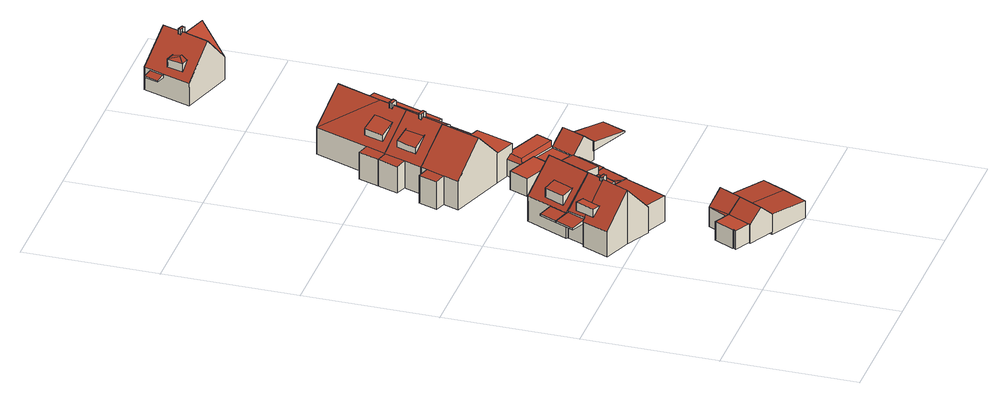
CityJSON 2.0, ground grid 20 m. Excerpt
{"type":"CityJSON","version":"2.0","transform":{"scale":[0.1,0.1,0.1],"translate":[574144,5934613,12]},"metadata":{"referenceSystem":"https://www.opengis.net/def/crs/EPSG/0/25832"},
"CityObjects":{
"building1":{"type":"Building","attributes":{"Grundfläche 2D":"27.189820","Grundhöhe NN":"13.002"},"children":["building1-1"],"geometry":[{"type":"Solid","lod":"3","boundaries":[[[[0,1,2,3,4,5,6,7]],[[8,9,10,11]],[[12,10,9,4,3,2]],[[4,9,8,13,14]],[[2,15,16,12]],[[11,10,12,16,17]],[[8,11,17,13]],[[2,1,18,15]],[[19,5,4,14]],[[6,5,19,20]],[[7,6,20,21]],[[1,0,7,21,22,18]],[[15,18,22,21,20,19,14,13,17,16]]]],"semantics":{"surfaces":[{"type":"RoofSurface"},{"type":"WallSurface"},{"type":"GroundSurface"}],"values":[[0,0,0,1,1,1,1,1,1,1,1,1,2]]}}]},
"building1-1":{"type":"BuildingInstallation","parents":["building1"],"geometry":[{"type":"MultiSurface","lod":"3","boundaries":[[[2,3,0,1]]],"semantics":{"surfaces":[{"type":"RoofSurface"}],"values":[0]}}]},
"building2":{"type":"Building","attributes":{"Grundfläche 2D":"88.665572","Grundhöhe NN":"13.430"},"children":["building2-1","building2-2","building2-3","building2-4","building2-5","building2-6"],"geometry":[{"type":"Solid","lod":"3","boundaries":[[[[23,24,25,26,27]],[[28,24,23,29,30]],[[31,32,33,34,35,36,30,29,23,27,37]],[[33,32,38]],[[39,38,32,31,40,41,42]],[[43,24,28,44,45,46,47,48]],[[47,49,25,24,43,48]],[[25,49,50,26]],[[27,26,50,51]],[[37,27,51,52]],[[37,52,53,31]],[[28,30,36,35,34,33,54,46,45,44]],[[54,33,38,39,42,55,56]],[[40,31,53,57]],[[42,41,40,57,55]],[[49,47,46,54,56,55,57,53,52,51,50]]]],"semantics":{"surfaces":[{"type":"RoofSurface"},{"type":"WallSurface"},{"type":"GroundSurface"}],"values":[[0,0,0,0,0,1,1,1,1,1,1,1,1,1,1,2]]}}]},
"building2-1":{"type":"BuildingInstallation","parents":["building2"],"geometry":[{"type":"MultiSurface","lod":"3","boundaries":[[[58,59,35,60]],[[59,34,35]],[[60,61,58]],[[59,58,61,34]]],"semantics":{"surfaces":[{"type":"RoofSurface"},{"type":"WallSurface"}],"values":[0,1,1,1]}}]},
"building2-2":{"type":"BuildingInstallation","parents":["building2"],"geometry":[{"type":"MultiSurface","lod":"3","boundaries":[[[62,63,64,65,66,67,68]],[[29,69,66,65,64,70]],[[67,66,69,71]],[[68,67,71,23]],[[23,72,62,68]],[[72,73,70,64,63,62]]],"semantics":{"surfaces":[{"type":"RoofSurface"},{"type":"WallSurface"}],"values":[0,1,1,1,1,1]}}]},
"building2-3":{"type":"BuildingInstallation","parents":["building2"],"geometry":[{"type":"MultiSurface","lod":"3","boundaries":[[[74,75,76,77]],[[78,75,74,79]],[[78,76,75]],[[74,77,79]]],"semantics":{"surfaces":[{"type":"RoofSurface"},{"type":"WallSurface"}],"values":[0,1,1,1]}}]},
"building2-4":{"type":"BuildingInstallation","parents":["building2"],"geometry":[{"type":"MultiSurface","lod":"3","boundaries":[[[80,43,44,81]],[[81,44,45,82]],[[80,81,82,83]],[[80,83,48,43]],[[44,43,48,45]],[[82,45,48,83]]],"semantics":{"surfaces":[{"type":"RoofSurface"},{"type":"WallSurface"},{"type":"OuterCeilingSurface"}],"values":[0,1,1,1,1,2]}}]},
"building2-5":{"type":"BuildingInstallation","parents":["building2"],"geometry":[{"type":"MultiSurface","lod":"3","boundaries":[[[84,85,86,87]],[[88,89,87,86]],[[89,90,84,87]],[[90,91,85,84]],[[91,88,86,85]],[[91,90,89,88]]],"semantics":{"surfaces":[{"type":"RoofSurface"},{"type":"WallSurface"},{"type":"OuterCeilingSurface"}],"values":[0,1,1,1,1,2]}}]},
"building2-6":{"type":"BuildingInstallation","parents":["building2"],"geometry":[{"type":"MultiSurface","lod":"3","boundaries":[[[92,93,94,95,96]],[[97,98,94,93]],[[98,99,95,94]],[[99,100,96,95]],[[96,100,101,97,93,92]],[[99,98,97,101,100]]],"semantics":{"surfaces":[{"type":"RoofSurface"},{"type":"WallSurface"},{"type":"OuterCeilingSurface"}],"values":[0,1,1,1,1,2]}}]},
"building3":{"type":"Building","attributes":{"Grundfläche 2D":"94.941493","Grundhöhe NN":"13.365"},"children":["building3-1","building3-2","building3-3"],"geometry":[{"type":"Solid","lod":"3","boundaries":[[[[102,103,104,105,106,107,108]],[[109,110,111,38,112,104,103,113,114,115,116,117,30]],[[30,117,118,119,120]],[[121,122,42,123,124,125]],[[42,126,123]],[[127,121,128]],[[127,122,121]],[[38,122,127]],[[129,130,131,132,133,134,124,135,136,137]],[[133,107,106,121,125,134]],[[132,114,113,103,102,108,107,133]],[[121,106,105,104,112]],[[121,112,128]],[[38,111,110,109,30,120,138,139,54,56]],[[128,112,127]],[[112,38,127]],[[131,114,132]],[[115,114,131,130]],[[140,118,117,116,115,130,129,141]],[[119,118,140,142,139,138,120]],[[134,125,124]],[[143,126,42,122,38,56,55]],[[123,126,143,144]],[[123,135,124]],[[135,123,144,145,136]],[[137,136,145,146]],[[129,137,146,141]],[[141,146,145,144,143,55,56,54,139,142,140]]]],"semantics":{"surfaces":[{"type":"RoofSurface"},{"type":"WallSurface"},{"type":"GroundSurface"}],"values":[[0,0,0,0,0,0,0,0,0,1,1,1,1,1,1,1,1,1,1,1,1,1,1,1,1,1,1,2]]}}]},
"building3-1":{"type":"BuildingInstallation","parents":["building3"],"geometry":[{"type":"MultiSurface","lod":"3","boundaries":[[[109,59,147,148]],[[59,109,110]],[[147,59,110,149]],[[149,148,147]]],"semantics":{"surfaces":[{"type":"RoofSurface"},{"type":"WallSurface"}],"values":[0,1,1,1]}}]},
"building3-2":{"type":"BuildingInstallation","parents":["building3"],"geometry":[{"type":"MultiSurface","lod":"3","boundaries":[[[150,151,152,153]],[[152,151,154]],[[155,150,153]],[[151,150,155,154]]],"semantics":{"surfaces":[{"type":"RoofSurface"},{"type":"WallSurface"}],"values":[0,1,1,1]}}]},
"building3-3":{"type":"BuildingInstallation","parents":["building3"],"geometry":[{"type":"MultiSurface","lod":"3","boundaries":[[[156,81,120,119]],[[119,120,138,157]],[[119,157,158,156]],[[81,156,158,82]],[[120,81,82,138]],[[157,138,82,158]]],"semantics":{"surfaces":[{"type":"RoofSurface"},{"type":"WallSurface"},{"type":"OuterCeilingSurface"}],"values":[0,1,1,1,1,2]}}]},
"building4":{"type":"Building","attributes":{"Grundfläche 2D":"66.461641","Grundhöhe NN":"12.614"},"geometry":[{"type":"Solid","lod":"3","boundaries":[[[[4,159,160]],[[4,9,161,159]],[[9,8,162,161]],[[8,11,163,164,165]],[[166,162,8,165,164]],[[167,8,9,4,160,168,169]],[[159,161,162,170,171]],[[160,159,171,168]],[[163,11,172,173]],[[164,163,173,174]],[[11,8,167,172]],[[166,164,174,175]],[[162,166,175,170]],[[168,171,170,175,174,173,172,167,169]]]],"semantics":{"surfaces":[{"type":"RoofSurface"},{"type":"WallSurface"},{"type":"GroundSurface"}],"values":[[0,0,0,0,0,1,1,1,1,1,1,1,1,2]]}}]},
"building5":{"type":"Building","attributes":{"Grundfläche 2D":"81.800325","Grundhöhe NN":"12.758"},"geometry":[{"type":"Solid","lod":"3","boundaries":[[[[176,177,178,179]],[[180,181,182,183,184,185,186]],[[183,182,187,188]],[[189,190,186,185,191,192]],[[176,179,193,194]],[[177,176,194,195]],[[178,177,195,196]],[[184,183,197,198]],[[191,185,184,198,193]],[[192,191,193,179,178]],[[178,196,192]],[[189,192,196,199]],[[190,189,199,200]],[[201,202,181,180,186,190,200,203]],[[182,181,202,204]],[[187,182,204,205]],[[188,187,205,206]],[[183,188,206,197]],[[194,193,198,197,206,205,204,202,201,203,200,199,196,195]]]],"semantics":{"surfaces":[{"type":"RoofSurface"},{"type":"WallSurface"},{"type":"GroundSurface"}],"values":[[0,0,0,0,1,1,1,1,1,1,1,1,1,1,1,1,1,1,2]]}}]},
"building6":{"type":"Building","attributes":{"Grundfläche 2D":"40.900184","Grundhöhe NN":"12.999"},"geometry":[{"type":"Solid","lod":"3","boundaries":[[[[207,208,209,210,211,212,213]],[[214,215,216]],[[217,218,208,207,219,215,214]],[[209,208,218,220]],[[214,216,221]],[[222,223,224,225,226]],[[213,212,227,228]],[[207,213,228,229]],[[219,207,229,230]],[[215,219,230,231]],[[216,215,231,232]],[[221,216,232,233]],[[217,214,221,233,234]],[[220,218,217,234,235]],[[209,220,235,236]],[[212,211,210,237,227]],[[226,225,238,239]],[[222,226,239,240]],[[223,222,240,237]],[[237,210,223]],[[236,238,225,224,223,210,209]],[[234,233,232,231,230,229,228,227,237,240,239,238,236,235]]]],"semantics":{"surfaces":[{"type":"RoofSurface"},{"type":"WallSurface"},{"type":"GroundSurface"}],"values":[[0,0,0,0,0,0,1,1,1,1,1,1,1,1,1,1,1,1,1,1,1,2]]}}]},
"building7":{"type":"Building","attributes":{"Grundfläche 2D":"79.857362","Grundhöhe NN":"12.984"},"children":["building7-1","building7-2"],"geometry":[{"type":"Solid","lod":"3","boundaries":[[[[241,242,243,244,245,246,247,248,249,250,251,252]],[[253,254,255,256]],[[257,258,259,254,253,181,180,186,260,261]],[[241,252,262,261,260,186,263,190,264,265,266,267,268,269,246,245,244,243,242]],[[258,257,261,262,252,251]],[[270,271,272,273,274]],[[251,250,267]],[[247,246,269]],[[248,247,269,268,267,250,249]],[[181,253,275,276]],[[277,274,190,263,186,180,181,276,278]],[[279,280,266,265,264,190,274,273,281]],[[251,267,266,280,282,259,258]],[[254,259,282,283]],[[255,254,283,284]],[[256,255,284,285]],[[253,256,285,275]],[[272,271,286,287]],[[273,272,287,281]],[[274,277,288,270]],[[271,270,288,286]],[[277,278,276,275,285,284,283,282,280,279,281,287,286,288]]]],"semantics":{"surfaces":[{"type":"RoofSurface"},{"type":"WallSurface"},{"type":"GroundSurface"}],"values":[[0,0,0,0,0,0,1,1,1,1,1,1,1,1,1,1,1,1,1,1,1,2]]}}]},
"building7-1":{"type":"BuildingInstallation","parents":["building7"],"geometry":[{"type":"MultiSurface","lod":"3","boundaries":[[[289,290,291,292,293,294,295,296,297]],[[298,299,300,301,295,294,293,292]],[[296,295,301]],[[291,298,292]]],"semantics":{"surfaces":[{"type":"RoofSurface"},{"type":"WallSurface"}],"values":[0,1,1,1]}}]},
"building7-2":{"type":"BuildingInstallation","parents":["building7"],"geometry":[{"type":"MultiSurface","lod":"3","boundaries":[[[302,303,304,305,306,307,308]],[[309,310,311,304,303,302]],[[305,304,311,261]],[[306,305,261,312]],[[312,262,313,308,307,306]],[[309,302,308,313,257]]],"semantics":{"surfaces":[{"type":"RoofSurface"},{"type":"WallSurface"}],"values":[0,1,1,1,1,1]}}]},
"building8":{"type":"Building","attributes":{"Grundfläche 2D":"29.361377","Grundhöhe NN":"13.085"},"children":["building8-1"],"geometry":[{"type":"Solid","lod":"3","boundaries":[[[[314,315,316,317]],[[318,319,320,321,322]],[[323,324,212,325,320,319]],[[314,212,324,323,319,318,326,327,328,329]],[[212,314,317,325]],[[325,317,330,331,332,322,321,320]],[[331,327,326,318,322,332]],[[315,314,329,333]],[[316,315,333,334]],[[317,316,334,330]],[[334,333,329,328,327,331,330]]]],"semantics":{"surfaces":[{"type":"RoofSurface"},{"type":"WallSurface"},{"type":"GroundSurface"}],"values":[[0,0,0,1,1,1,1,1,1,1,2]]}}]},
"building8-1":{"type":"BuildingInstallation","parents":["building8"],"geometry":[{"type":"MultiSurface","lod":"3","boundaries":[[[335,336,337,318,322,338]],[[335,338,339,340]],[[336,335,340,341]],[[337,336,341,342]],[[318,337,342,326]],[[318,326,332,322]],[[322,332,339,338]],[[332,326,342,341,340,339]]],"semantics":{"surfaces":[{"type":"RoofSurface"},{"type":"WallSurface"},{"type":"OuterCeilingSurface"}],"values":[0,1,1,1,1,1,1,2]}}]},
"building9":{"type":"Building","attributes":{"Grundfläche 2D":"151.234892","Grundhöhe NN":"12.978"},"children":["building9-1","building9-2","building9-3"],"geometry":[{"type":"Solid","lod":"3","boundaries":[[[[251,250,343,344,345]],[[346,255,254,259,347]],[[348,349,350,347,259,258,351]],[[345,344,352,353,267,266,354,355,356,349,348,351,258,357,251]],[[266,265,354]],[[350,349,356]],[[358,359,360,361,362,363]],[[250,251,267]],[[352,343,250,267,353]],[[344,343,352]],[[254,255,284,283]],[[259,254,283,282]],[[251,357,258,259,282,280,266,267]],[[266,280,279,360,265]],[[364,355,354,265,360,359,365]],[[350,356,355,364,366]],[[347,350,366,367]],[[346,347,367,368]],[[255,346,368,284]],[[363,362,361,281,287,369]],[[358,363,369,370]],[[359,358,370,365]],[[361,360,279,281]],[[281,279,280,282,283,284,368,367,366,364,365,370,369,287]]]],"semantics":{"surfaces":[{"type":"RoofSurface"},{"type":"WallSurface"},{"type":"GroundSurface"}],"values":[[0,0,0,0,0,0,0,1,1,1,1,1,1,1,1,1,1,1,1,1,1,1,1,2]]}}]},
"building9-1":{"type":"BuildingInstallation","parents":["building9"],"geometry":[{"type":"MultiSurface","lod":"3","boundaries":[[[371,372,373,374]],[[371,374,375,376]],[[374,373,377,375]],[[372,371,376,378]],[[373,372,378,377]]],"semantics":{"surfaces":[{"type":"RoofSurface"},{"type":"WallSurface"}],"values":[0,1,1,1,1]}}]},
"building9-2":{"type":"BuildingInstallation","parents":["building9"],"geometry":[{"type":"MultiSurface","lod":"3","boundaries":[[[379,380,381,382,383,384]],[[385,383,382]],[[381,380,386]],[[385,382,381,386,387]]],"semantics":{"surfaces":[{"type":"RoofSurface"},{"type":"WallSurface"}],"values":[0,1,1,1]}}]},
"building9-3":{"type":"BuildingInstallation","parents":["building9"],"geometry":[{"type":"MultiSurface","lod":"3","boundaries":[[[388,389,390,391]],[[392,389,388,393,348]],[[390,389,392,394]],[[391,390,394,351,395]],[[395,393,388,391]]],"semantics":{"surfaces":[{"type":"RoofSurface"},{"type":"WallSurface"}],"values":[0,1,1,1,1]}}]},
"building10":{"type":"Building","attributes":{"Grundfläche 2D":"63.490973","Grundhöhe NN":"13.708"},"children":["building10-1","building10-2","building10-3"],"geometry":[{"type":"Solid","lod":"3","boundaries":[[[[396,397,398,399,400]],[[401,402,398,397]],[[403,397,396]],[[404,397,403,396,400,405,406,407,408,401,397]],[[409,399,398,410]],[[410,398,402]],[[405,400,399,411,412]],[[408,407,406,405,412,413]],[[402,401,408,413,414]],[[399,409,410,402,414,415,411]],[[415,414,413,412,411]]]],"semantics":{"surfaces":[{"type":"RoofSurface"},{"type":"WallSurface"},{"type":"GroundSurface"}],"values":[[0,0,0,0,0,0,1,1,1,1,2]]}}]},
"building10-1":{"type":"BuildingInstallation","parents":["building10"],"geometry":[{"type":"MultiSurface","lod":"3","boundaries":[[[416,417,418,419,420,421]],[[420,419,418,422,403,404]],[[421,420,404,397]],[[416,421,397,423]],[[417,416,423,424]],[[418,417,424,396,422]]],"semantics":{"surfaces":[{"type":"RoofSurface"},{"type":"WallSurface"}],"values":[0,1,1,1,1,1]}}]},
"building10-2":{"type":"BuildingInstallation","parents":["building10"],"geometry":[{"type":"MultiSurface","lod":"3","boundaries":[[[425,426,427,428,429]],[[427,426,430]],[[430,426,425,431,432]],[[428,427,433]],[[430,432,434]],[[435,433,427,430,434]]],"semantics":{"surfaces":[{"type":"RoofSurface"},{"type":"WallSurface"}],"values":[0,0,0,1,1,1]}}]},
"building10-3":{"type":"BuildingInstallation","parents":["building10"],"geometry":[{"type":"MultiSurface","lod":"3","boundaries":[[[436,437,438,439]],[[440,441,439,438]],[[441,442,436,439]],[[442,443,437,436]],[[443,440,438,437]],[[443,442,441,440]]],"semantics":{"surfaces":[{"type":"RoofSurface"},{"type":"WallSurface"},{"type":"OuterCeilingSurface"}],"values":[0,1,1,1,1,2]}}]}
},
"vertices":[
[90,68,39],[88,65,39],[111,53,39],[112,56,39],[128,87,39],[104,99,39],[89,70,39],[91,69,39],[165,67,39],[147,77,58],[128,41,58],[147,31,39],[109,51,39],[165,67,10],[128,87,10],[111,53,10],[109,51,10],[147,31,10],[88,65,10],[104,99,10],[89,70,10],[91,69,10],[90,68,10],
[71,249,99],[32,264,58],[28,265,53],[10,225,54],[52,209,99],[44,291,57],[73,253,99],[82,274,99],[89,194,56],[112,243,56],[119,258,56],[117,259,59],[104,264,74],[102,265,76],[88,190,56],[121,257,56],[148,245,54],[125,178,54],[142,215,54],[154,242,54],[32,264,55],[44,291,55],[44,291,49],[44,291,14],[32,264,14],[32,264,49],[28,265,14],[10,225,14],[52,209,14],[88,190,14],[89,194,14],[119,258,14],[154,242,14],[121,257,14],[125,178,14],
[110,245,74],[117,259,74],[98,250,74],[110,245,59],
[77,247,103],[77,248,103],[78,251,103],[73,253,103],[70,254,103],[68,250,103],[71,249,103],[70,254,97],[78,251,93],[68,250,97],[77,247,92],[77,248,93],
[42,279,74],[30,251,74],[41,245,74],[54,273,74],[30,251,61],[42,279,61],
[10,274,51],[22,302,51],[22,302,49],[10,274,49],
[140,202,49],[145,213,49],[142,215,49],[136,203,49],[142,215,47],[136,203,47],[140,202,47],[145,213,47],
[139,198,35],[135,200,35],[129,187,35],[139,183,35],[144,196,35],[135,200,33],[129,187,33],[139,183,33],[144,196,33],[139,198,33],
[143,321,81],[125,329,83],[107,288,83],[130,277,80],[133,275,80],[152,317,80],[148,319,81],[106,264,74],[117,259,61],[119,258,59],[130,277,57],[143,321,63],[148,319,58],[149,322,58],[145,324,63],[112,339,99],[71,357,54],[54,319,54],[42,293,54],[133,275,56],[148,245,55],[173,280,54],[162,284,55],[141,293,56],[155,241,54],[127,270,56],[130,277,56],[145,324,55],[149,322,55],[148,319,55],[150,318,55],[152,317,55],[141,293,55],[173,280,55],[190,320,55],[151,337,55],[42,293,49],[42,293,14],[71,357,14],[145,324,14],[54,319,14],[155,241,14],[173,280,14],[190,320,14],[151,337,14],
[122,272,74],[111,277,74],[122,272,61],
[65,330,75],[51,300,75],[69,292,79],[82,323,79],[51,300,60],[65,330,60],
[34,328,51],[54,319,49],[34,328,49],
[143,120,37],[126,88,36],[163,110,58],[182,100,39],[203,1,33],[222,37,33],[174,62,38],[239,71,33],[165,67,6],[126,88,6],[128,87,6],[182,100,6],[143,120,6],[147,31,6],[203,1,6],[222,37,6],[239,71,6],
[198,418,55],[218,474,55],[187,486,55],[166,430,55],[106,519,55],[104,520,53],[100,510,53],[90,483,53],[82,460,53],[127,444,99],[149,503,99],[84,516,52],[74,488,52],[190,485,53],[191,488,53],[166,430,57],[187,486,57],[166,430,8],[198,418,8],[218,474,8],[187,486,8],[90,483,8],[82,460,8],[190,485,8],[191,488,8],[106,519,8],[104,520,8],[149,503,8],[100,510,8],[84,516,8],[74,488,8],
[242,376,42],[186,401,41],[176,397,36],[199,388,37],[204,386,37],[235,372,37],[236,374,38],[199,422,41],[244,402,42],[248,410,33],[198,418,41],[194,420,41],[252,399,42],[186,423,36],[202,430,32],[187,359,38],[199,388,39],[176,397,39],[152,407,39],[140,379,38],[235,372,10],[236,374,10],[242,376,10],[252,399,10],[244,402,10],[248,410,10],[202,430,10],[198,418,10],[186,423,10],[176,397,10],[199,388,10],[152,407,10],[140,379,10],[187,359,10],
[176,539,85],[173,530,86],[171,527,86],[171,525,86],[166,513,87],[165,513,87],[190,504,74],[191,506,74],[205,546,73],[206,548,73],[184,556,85],[177,539,85],[113,546,53],[124,577,53],[108,582,52],[97,552,52],[162,539,99],[171,561,99],[125,578,53],[154,517,99],[161,534,99],[168,536,93],[188,489,57],[196,501,53],[212,544,53],[212,546,53],[206,548,60],[191,506,60],[190,504,60],[190,485,52],[215,475,48],[236,534,48],[211,543,52],[191,488,52],[113,546,10],[104,520,10],[191,488,10],[149,503,10],[212,544,10],[212,546,10],[211,543,10],[125,578,10],[124,577,10],[108,582,10],[97,552,10],[215,475,10],[236,534,10],[190,485,10],
[144,538,82],[148,550,82],[150,555,82],[130,562,73],[123,543,73],[122,540,73],[119,532,73],[139,525,83],[139,527,83],[130,562,63],[123,543,63],[122,540,63],[119,532,63],
[159,540,104],[158,538,104],[157,536,104],[161,534,104],[166,532,104],[168,536,104],[168,537,104],[159,540,95],[158,538,95],[157,536,95],[166,532,93],[168,537,93],
[235,372,35],[204,386,35],[189,350,35],[220,337,35],[274,355,41],[255,363,58],[241,328,58],[257,321,42],[259,320,41],[240,370,42],[237,371,39],[220,337,37],[274,355,27],[274,355,11],[237,371,11],[235,372,11],[220,337,11],[259,320,11],[259,320,27],[204,386,11],[189,350,11],
[257,320,41],[317,294,29],[332,329,29],[257,321,41],[257,321,27],[257,320,27],[317,294,27],[332,329,27],
[221,590,73],[200,598,84],[195,585,84],[119,613,52],[136,607,53],[180,585,99],[186,603,99],[166,688,52],[178,581,99],[221,590,60],[208,555,60],[252,652,53],[253,656,53],[211,671,99],[176,559,93],[281,641,50],[252,652,50],[212,544,50],[211,543,50],[236,534,50],[241,532,50],[253,656,10],[252,652,10],[166,688,10],[136,607,10],[119,613,10],[241,532,10],[281,641,10],
[228,638,72],[220,641,81],[217,634,81],[225,631,72],[225,631,71],[228,638,71],[217,634,80],[220,641,80],
[169,604,84],[170,606,84],[149,614,73],[138,585,73],[159,577,83],[164,590,84],[138,585,63],[149,614,62],[146,606,62],
[185,584,104],[176,587,104],[174,582,104],[183,579,104],[176,587,95],[185,584,94],[174,582,95],[183,579,94],
[285,920,98],[284,916,98],[283,911,98],[332,933,53],[294,946,98],[270,875,98],[309,863,53],[281,918,95],[280,917,95],[251,960,53],[248,951,53],[241,930,53],[227,889,53],[332,932,54],[321,899,98],[332,933,17],[251,960,17],[227,889,17],[309,863,17],[332,932,17],
[289,914,103],[290,918,103],[282,921,103],[281,918,103],[280,917,103],[284,916,103],[282,921,95],[289,914,92],[290,918,92],
[258,909,77],[254,910,77],[240,902,74],[252,899,74],[256,904,75],[247,926,74],[259,917,75],[260,922,74],[240,902,61],[247,926,61],[246,921,61],
[236,955,48],[229,934,48],[241,930,51],[248,951,51],[241,930,46],[248,951,46],[236,955,46],[229,934,46]
]}
